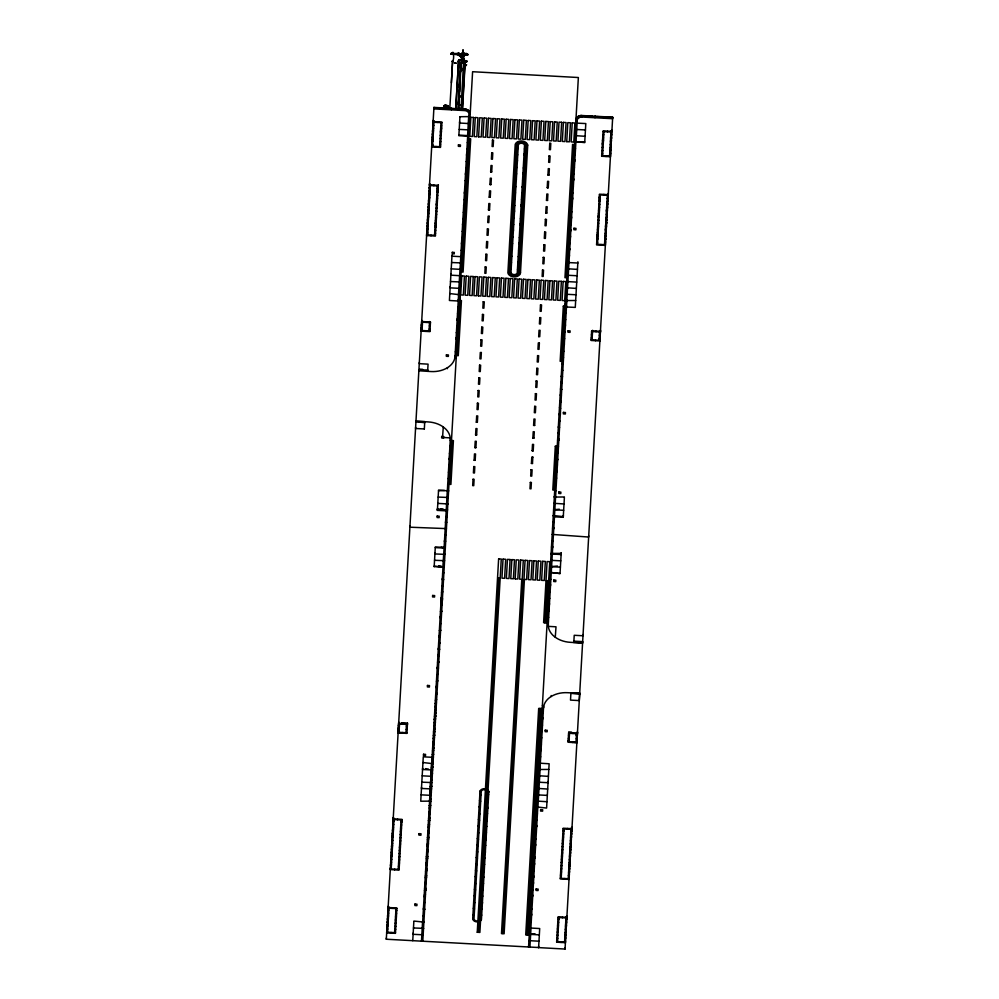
<?xml version="1.0" encoding="UTF-8"?>
<svg xmlns="http://www.w3.org/2000/svg" width="999" height="999" viewBox="0 0 999 999"><rect width="100%" height="100%" fill="white"/><g stroke="black" fill="none" stroke-linecap="round" stroke-linejoin="round"><path stroke-width="1.5" d="M452.447 53.571C453.833 51.024 454.308 61.476 452.272 60.914M444.23 106.418L445.192 105.607L446.64 106.381M446.029 107.018L443.868 105.956L445.342 105.095A7.468 5.37 8.3 0 1 448.176 105.894L447.29 107.03M448.264 106.706L448.164 105.894M461.725 55.382C460.701 54.083 463.661 51.374 463.898 54.246M462.125 54.146L462.237 53.671M538.611 947.527L386.313 939.235L386.376 938.011M386.763 930.981L386.675 932.866L395.454 933.341L396.903 907.991L388.124 907.504M386.938 927.809L386.875 929.058L387.762 929.082M387.125 924.637L387.05 925.886L387.937 925.911L387.999 924.687L387.125 924.637L387.999 924.712M387.849 911.962L387.787 913.211L388.661 913.236M388.024 908.79L387.962 910.039L388.848 910.064M388.186 906.28L388.074 908.166L396.865 908.628M390.746 861.363L390.684 862.612L391.558 862.636M390.921 858.191L390.859 859.44L391.745 859.465M391.583 846.74L392.47 846.79L391.583 846.765L391.658 845.516L392.532 845.566M391.833 842.344L391.77 843.593L392.657 843.618M392.02 839.172L391.945 840.434L392.832 840.446M392.744 826.498L392.682 827.746L393.556 827.771M392.919 823.326L392.857 824.575L393.743 824.6M393.918 821.453L393.044 821.415L393.107 820.154L393.981 820.204M393.206 818.306L394.093 818.356L394.031 819.58L393.144 819.53L393.269 817.532M398.676 723.301L407.455 723.776L406.905 733.391L398.126 732.904L398.214 730.893L399.101 730.943L398.988 732.891L405.981 733.266L406.518 723.776M398.514 725.811L399.4 725.848L398.514 725.836L398.576 724.587L399.463 724.625M469.343 112.412A4.858 3.496 3 0 0 464.71 109.103L433.941 107.417L393.206 818.755M407.48 723.189L407.417 724.412L398.626 723.95L398.751 722.002M399.538 723.388L398.988 732.891M409.977 525.986L409.902 527.21L446.428 528.608M415.946 421.678L424.7 422.677L424.762 421.615L415.959 421.453M415.621 427.26L415.559 428.484L424.338 428.958M415.984 421.128L428.159 421.915A23.114 16.621 3 0 1 442.008 426.123L444.193 427.684A23.114 16.621 3 0 1 450.212 437.612L450.312 439.173M418.856 370.891L418.918 369.83M419.343 362.437L419.28 363.661L428.059 364.148L427.634 371.366L427.697 370.304M421.79 320.292L421.628 322.315L422.502 322.352M426.61 235.677L426.698 233.666M426.798 231.793L426.735 233.042L427.622 233.067L427.684 231.843M426.985 228.621L426.923 229.87L427.797 229.895L427.872 228.671M427.709 215.946L427.647 217.195L428.534 217.22L428.596 215.996M427.897 212.775L427.822 214.023L428.708 214.048L428.771 212.824M428.621 200.125L429.495 200.175L428.621 200.1L428.559 201.348L429.433 201.373M428.796 196.928L428.733 198.177L429.62 198.202L429.682 196.978M428.983 193.756L428.921 195.005L429.795 195.03L429.87 193.806M429.345 187.45L430.219 187.487L429.345 187.425L429.283 188.674L430.157 188.699M429.582 183.616L429.458 185.502L438.261 185.964L438.324 184.728M421.753 320.904L421.128 331.193L421.228 329.245L422.102 329.295L422.04 330.544L422.577 321.141M431.768 145.042L431.693 146.928L440.472 147.402L441.92 122.053L433.141 121.566M431.88 143.169L431.818 144.418L432.692 144.443M432.604 130.507L433.491 130.557L432.604 130.482L432.542 131.731L433.429 131.756M432.792 127.31L432.717 128.571L433.603 128.584M432.967 124.151L432.904 125.399L433.791 125.424M433.204 120.342L433.091 122.228L441.883 122.69M433.953 107.392L433.866 108.891L464.622 110.577A4.508 3.234 3 0 1 468.943 114.061L468.756 117.133L468.831 115.896M427.572 233.716L427.51 234.94L430.344 185.552M428.047 225.499L427.984 226.748L427.097 226.711L427.172 225.449L428.047 225.499L427.16 225.474M432.654 145.092L432.592 146.316L434.028 121.054L433.154 121.004M433.966 122.278L434.028 121.054M429.108 330.319L429.607 321.528M435.077 225.886L435.015 227.11L435.901 227.16L435.964 225.936M435.264 222.715L435.202 223.951L436.076 223.988L436.151 222.765M436.351 203.709L436.288 204.932L437.175 204.97L437.237 203.746M437.075 191.021L437.013 192.245L437.899 192.295L437.962 191.071M437.262 187.849L437.2 189.073L438.074 189.123L438.136 187.899M427.722 370.005L418.918 369.942L423.326 369.755M440.522 130.919L440.459 132.143L441.333 132.193L441.408 130.969M441.583 127.797L441.521 129.021L440.634 128.996M451.498 108.354L451.411 109.853L451.573 108.354M413.111 934.277L413.186 933.054M413.873 921.053L423.888 922.114L422.54 922.102L421.491 941.095L422.802 941.17L472.602 71.716L578.359 77.522L528.558 947.052L529.92 947.052L531.006 928.059L529.657 927.859M458.903 63.174L462.749 62.413M458.878 65.21L459.178 59.665L461.276 59.778L460.976 65.322L458.878 65.21L459.041 63.099M421.528 787.249L421.466 788.473L431.518 788.91M422.552 769.455L422.627 768.231M422.952 762.537L432.967 763.673L431.618 763.623L429.582 801.173M457.867 108.991L460.239 63.536M422.689 921.54L442.994 567.107L434.203 566.058M434.965 552.697L434.902 553.946L444.955 554.358M446.203 510.864L437.4 510.389L437.5 508.503M458.741 109.041L461.113 63.112M449.812 293.581L459.827 294.742M450.199 286.626L450.137 287.849L460.189 288.399L459.328 287.924M450.936 273.951L450.861 275.175L460.914 275.749M459.465 301.086L449.413 300.487L452.023 254.895M458.891 135.052L468.931 135.714M459.64 121.803L459.577 123.039L469.63 123.589L468.768 123.114M462.013 54.146L463.748 54.246M463.848 52.872L463.349 53.584A1.311 0.937 3 0 0 462.45 53.521L461.938 53.734M463.474 53.646L463.786 52.847M463.324 60.527L463.623 61.451L463.486 60.627M463.086 61.126L463.848 59.653L462.25 58.953M461.051 109.228L463.911 55.232L463.111 54.933M463.074 70.392L463.037 69.031M463.786 55.882C462.874 56.394 464.835 56.506 463.349 55.757M463.661 70.105L462.999 69.768M464.085 62.725L464.036 63.362L462.987 62.575M463.936 69.643L463.236 70.092M464.298 63.237L463.424 62.288M462.587 61.301L466.67 61.651L466.583 60.877M467.607 54.208L467.569 55.032L451.186 54.233L451.236 53.309L467.619 54.108L467.557 55.157L451.198 54.008L467.582 54.758M423.451 908.153L423.389 909.377L424.625 909.44M431.73 763.623L433.004 763.049M413.474 927.959L423.539 928.371M432.142 762.537L432.442 757.467M436.088 687.499L436.151 686.276M423.888 922.177L423.926 921.503M424.288 915.171L423.014 915.771M424.612 909.502L424.65 908.828M425.012 902.484L423.751 903.096M425.374 896.153L424.113 896.752M425.462 894.58L424.2 895.129M425.699 890.484L425.736 889.809M425.836 888.198L425.799 888.91L424.563 888.848L425.799 888.81M438.449 667.931L437.175 668.543L437.25 667.257M437.974 654.582L437.899 655.856L439.135 655.931L438.324 654.595M438.336 648.239L438.274 649.462L439.51 649.537M439.061 635.564L438.998 636.788L440.234 636.85L439.41 635.576L440.259 636.301M426.098 883.466L424.837 884.078M426.161 882.529L426.198 881.805M426.436 877.796L426.461 877.134M426.523 876.135L426.561 875.411M426.835 870.791L425.562 871.39M426.935 869.018L426.898 869.742L425.661 869.667L426.898 869.63M427.197 864.447L425.924 865.059M427.297 862.624L427.26 863.348L426.024 863.273M427.522 858.778L427.56 858.116M427.659 856.23L427.622 856.955L426.386 856.892M427.922 851.772L426.648 852.372M427.997 850.561L428.034 849.837M428.284 845.441L427.01 846.041M428.359 844.167L428.396 843.443M440.147 616.545L440.084 617.769L441.358 617.22M441.246 597.527L441.171 598.751L442.407 598.813M428.646 839.098L427.372 839.697M428.758 837.05L428.721 837.774L427.485 837.711M427.734 833.353L429.008 832.754M429.133 830.656L429.095 831.38L427.859 831.318M429.333 827.085L429.37 826.423M429.495 824.275L429.458 824.987L428.221 824.924M428.459 820.679L429.732 820.079M429.857 817.881L429.82 818.606L428.583 818.531M430.094 813.735L428.833 814.347M428.958 812.137L430.182 812.212L430.232 811.488M430.457 807.404L429.195 808.004L430.432 808.016M429.32 805.743L430.557 805.818L430.594 805.094M430.819 801.123L420.741 801.223L423.276 756.842L433.329 757.354L432.105 757.23M430.956 798.701L430.919 799.425L429.682 799.35M442.332 578.508L442.27 579.732L443.494 579.795M444.143 546.84L444.08 548.064L446.241 510.239M431.156 795.391L430.294 794.892M431.331 792.307L431.281 793.031L430.057 792.969M431.693 785.913L431.655 786.638L430.419 786.575M421.828 782.167L431.88 782.567M432.055 779.52L432.018 780.244L430.781 780.182M432.38 773.85L432.417 773.126M432.754 767.457L432.792 766.733M432.967 763.698L433.366 756.693M444.505 540.521L444.443 541.745L445.704 541.208M445.591 521.615L445.529 522.839L446.79 522.29M433.516 753.958L433.479 754.682L432.255 754.607L433.491 754.57M433.728 750.349L432.455 750.948M433.891 747.564L433.853 748.288L432.617 748.214L433.853 748.176M434.09 744.005L432.817 744.605L434.053 744.617M434.215 741.895L434.253 741.171M434.453 737.674L433.179 738.273M434.577 735.501L434.615 734.777M433.554 731.93L434.815 731.33M434.99 728.383L434.952 729.108L433.716 729.045M435.177 724.987L433.916 725.586M435.352 721.99L435.314 722.714L434.078 722.652M434.278 719.255L435.539 718.656M435.676 716.32L435.714 715.596M447.365 490.534L450.387 437.887M447.702 484.852L447.764 483.628M448.788 465.834L448.851 464.61M435.876 712.986L435.901 712.312M436.051 709.927L436.088 709.203M435.002 706.58L436.263 705.968M436.438 702.921L435.177 703.471M436.638 699.637L435.364 700.237M437 693.294L435.726 693.893L436.963 693.905M437.362 686.95L436.088 687.562M437.724 680.619L436.451 681.218L437.687 681.231M438.086 674.275L436.813 674.874M449.937 445.591L449.875 446.815L451.148 446.278M438.773 662.262L438.811 661.6M439.498 649.587L439.535 648.925M439.872 643.194L438.636 643.119L439.897 642.582M440.596 630.569L440.621 629.907M442.232 600.324L441.945 604.557L442.307 599.088C440.596 598.526 440.084 605.731 442.107 604.108M449.825 453.821L450.736 453.409M440.984 623.563L439.722 624.163M441.683 611.55L441.72 610.889M442.445 598.201L442.045 605.219L440.809 605.144M442.807 591.87L441.533 592.469M443.169 585.526L441.895 586.126M418.868 370.766L431.044 371.553A23.114 16.621 3 0 0 445.279 368.906L447.639 367.595A23.114 16.621 3 0 0 455.069 356.231L455.094 355.619M456.118 337.824L456.043 339.111L457.28 339.123L456.468 337.849M443.494 579.857L443.531 579.183M443.893 572.852L442.619 573.451M457.205 318.806L457.142 320.03L458.404 319.493M458.229 301.011L458.291 299.75M458.628 294.068L454.957 358.067L456.231 357.53M446.066 534.89L444.805 535.464M447.115 516.62L447.152 515.984M447.515 509.702L437.437 509.727M447.839 503.958L446.99 503.459M460.801 255.981L467.707 135.539M438.524 490.734L448.601 490.646M448.963 484.303L447.702 484.915M449.325 477.972L448.064 478.571M449.65 472.302L449.687 471.628M450.049 465.297L448.788 465.896M458.903 295.342L458.616 300.412L459.528 300M461.563 242.732L461.501 243.968L462.724 244.031M462.587 224.95L462.649 223.726M463.673 205.931L463.736 204.708M450.786 452.609L450.711 453.871L449.475 453.808M451.498 439.997L450.237 440.534M464.46 192.02L464.398 193.307L465.634 193.319M465.484 174.226L465.559 173.002M466.583 155.207L466.645 153.983M456.593 351.186L455.319 351.785M456.955 344.842L455.681 345.442L456.918 345.454M456.406 332.767L457.679 332.168M458.004 326.498L458.042 325.824M458.766 313.149L457.505 313.748M459.128 306.805L457.867 307.417L459.103 307.417M459.465 301.136L459.852 294.156M451.598 262.525L461.65 262.924M462.038 256.094L462 256.731L451.96 256.181M462.4 249.762L461.126 250.362M462.724 244.093L462.762 243.419M463.124 237.075L461.85 237.675M463.486 230.744L462.225 231.343M463.848 224.4L462.587 225M464.21 218.057L462.949 218.669M464.547 212.387L464.572 211.726M464.935 205.382L463.673 205.981M465.309 199.038L464.036 199.65M465.634 193.369L464.822 192.045M466.034 186.363L464.76 186.963M466.358 180.694L466.396 180.02M466.758 173.689L465.484 174.288M467.12 167.345L465.846 167.944M467.445 161.676L467.482 161.014M467.844 154.67L466.57 155.27M468.169 149.001L468.206 148.327M468.568 141.995L467.307 142.595M469.268 129.945L467.957 129.882M459.94 116.721L470.029 116.583M488.836 791.52L481.431 919.567A4.421 3.172 3 0 1 476.96 921.89A4.421 3.172 3 0 1 472.777 919.092L472.764 917.894M472.952 914.634L474.15 915.321M473.314 908.303L474.513 908.978M473.676 901.96L474.875 902.634M474.038 895.616L475.237 896.303M474.4 889.285L475.599 889.959M474.762 882.941L475.961 883.615M475.124 876.598L476.323 877.284M475.487 870.266L476.685 870.941M475.849 863.923L477.047 864.61M476.211 857.579L477.41 858.266M476.573 851.248L477.784 851.922M476.935 844.904L478.146 845.591M477.297 838.561L478.509 839.247M477.672 832.229L478.871 832.904M478.034 825.886L479.233 826.573M478.396 819.555L479.595 820.229M478.758 813.211L479.957 813.885M479.12 806.867L480.319 807.554M479.483 800.536L480.681 801.21M479.845 794.23L481.043 794.904M472.727 918.506L480.019 791.033M525.861 145.13L518.444 273.189A4.421 3.172 3 0 1 513.973 275.499A4.421 3.172 3 0 1 509.79 272.715L509.777 271.503M509.965 268.294L511.163 268.968L511.226 267.744M510.327 261.95L511.525 262.637M510.689 255.607L511.888 256.293M511.051 249.275L512.262 249.95L512.325 248.726M511.413 242.932L512.624 243.619M511.775 236.588L512.986 237.275M512.15 230.257L513.349 230.931L513.411 229.708M512.512 223.913L513.711 224.6M512.874 217.582L514.073 218.257M513.236 211.239L514.435 211.913L514.497 210.689M513.598 204.895L514.797 205.582M515.159 199.3L513.961 198.564M514.323 192.22L515.521 192.894M515.884 186.613L514.685 185.876M515.047 179.545L516.246 180.22L516.308 178.996M515.384 173.814L516.608 173.876L515.409 173.202M515.771 166.858L516.982 167.545M516.133 160.527L517.332 161.264L517.407 159.977M516.495 154.183L517.707 154.87M516.833 148.451L518.069 148.526L516.858 147.84M509.752 272.128L517.045 144.655M515.222 198.014L515.159 199.238L513.923 199.176M481.755 915.121L480.494 915.721M482.117 908.778L480.856 909.39M482.455 903.108L482.48 902.447M482.854 896.103L481.58 896.702M483.216 889.759L481.943 890.371M483.578 883.428L482.305 884.028M483.941 877.085L482.667 877.684M484.265 871.415L484.303 870.741M484.665 864.41L483.391 865.009M485.027 858.066L483.753 858.665M485.352 852.397L485.389 851.735M485.751 845.391L484.49 845.991M486.076 839.722L486.113 839.048M486.476 832.716L485.214 833.316M486.838 826.373L485.576 826.972M487.175 820.703L487.2 820.029M487.574 813.698L486.301 814.297M487.899 808.029L487.937 807.354M488.299 801.011L487.025 801.623M488.661 794.704L487.387 795.279M517.944 261.75L517.882 262.974L519.105 263.049M519.03 242.732L518.968 243.968L520.204 244.031M520.117 223.714L520.054 224.95L521.316 224.4M521.141 205.931L521.203 204.708M523.026 173.002L522.964 174.226L524.225 173.689M524.05 155.207L524.113 153.983M518.781 268.768L517.507 269.343M519.105 263.099L519.143 262.437M519.505 256.094L518.231 256.693M519.867 249.762L518.593 250.362M520.192 244.093L520.229 243.419M520.591 237.075L519.33 237.675M520.954 230.744L519.692 231.343M521.678 218.057L520.417 218.656M522.015 212.387L522.052 211.726M522.415 205.382L521.141 205.981M522.739 199.65L521.503 199.588L522.777 199.038M523.101 193.369L523.139 192.707M522.227 186.963L523.501 186.363M523.826 180.694L523.863 180.02M524.55 168.019L524.587 167.345M524.95 161.014L523.676 161.613L524.925 161.626M525.312 154.67L524.05 155.27M525.674 148.327L524.413 148.926L525.649 148.938M529.695 927.322L529.657 927.984L539.697 928.533L538.611 947.601L565.047 949.05L572.002 827.472M530.057 920.978L531.256 921.652M530.419 914.634L531.618 915.321L531.68 914.097M530.781 908.303L531.98 908.978M531.143 901.96L532.342 902.634M531.505 895.616L532.704 896.303L532.767 895.079M531.868 889.285L533.066 889.959M532.592 876.598L533.791 877.284L533.853 876.061M532.954 870.266L534.153 870.941M533.316 863.923L534.515 864.61L534.59 863.373M533.678 857.579L534.89 858.266L534.952 857.042M534.04 851.248L535.252 851.922M534.403 844.904L535.614 845.591L535.676 844.367M534.74 839.172L535.976 839.247L534.777 838.561M535.139 832.229L536.338 832.904M536.7 826.623L535.501 825.886M535.864 819.555L537.062 820.229M536.188 813.823L537.425 813.885L536.226 813.211M536.588 806.93L546.603 808.066L549.138 763.76L539.098 763.161L540.334 763.174M548.414 776.373L538.374 775.699M538.786 768.393L538.736 769.505L548.813 769.442M539.123 762.499L539.06 763.785L540.297 763.848M539.173 763.398L538.898 768.868L539.997 768.93M539.497 756.156L540.696 756.842M541.121 749.275L541.058 750.499L539.86 749.812M540.222 743.481L541.421 744.155M540.584 737.137L541.783 737.874L540.546 737.749M540.946 730.793L542.145 731.48L542.207 730.257M541.271 725.074L542.507 725.137L541.308 724.462M541.67 718.181L542.582 717.619L541.633 718.793L542.869 718.805L542.932 717.582M543.231 712.524L542.032 711.788M542.395 705.494L543.593 706.181L539.959 769.567L540.034 768.318M530.919 927.484L537.812 807.042M533.491 882.392L533.429 883.678L532.192 883.615L533.141 882.379L532.23 883.004M547.115 623.026L548.314 623.713M547.477 616.695L548.676 617.37M548.201 604.02L548.139 605.307L549.363 605.369M548.563 597.677L549.775 598.351M548.938 591.333L550.137 592.02M536.763 825.349L536.7 826.573L535.464 826.498M539.672 768.443L539.959 763.373M547.976 610.389L548.239 604.907L548.014 607.38M549.3 585.002L550.499 585.676L550.561 584.452M549.662 578.658L550.861 579.333M550.012 572.377L560.039 573.513M551.111 553.321L551.073 553.97L561.126 554.52L561.226 552.634M551.473 547.015L552.672 547.689L552.734 546.465M551.835 540.696L553.034 541.383M552.197 534.415L588.648 537.037L588.711 535.814M552.559 528.096L553.758 528.783L553.821 527.559M552.909 521.79L554.12 522.465M553.271 515.509L563.286 516.633M554.37 496.453L554.333 497.09L564.41 496.965M554.732 490.122L555.931 490.796M555.094 483.778L556.293 484.453M555.456 477.435L556.655 478.121M555.819 471.103L557.017 471.778L557.08 470.554M543.294 711.238L543.231 712.462L541.995 712.399M542.257 707.954L543.518 707.404M549.013 605.357L548.726 610.426L547.864 609.914M556.318 464.76L556.543 458.416L556.181 464.76L557.417 464.822M556.905 452.085L558.104 452.822L558.179 451.536M557.267 445.741L558.478 446.428M558.903 438.861L558.828 440.147L557.604 440.072L558.553 438.836M557.991 433.067L559.203 433.741L559.265 432.517M558.329 427.335L559.565 427.41L558.366 426.723M558.728 420.392L559.927 421.066M559.09 414.048L560.289 414.785L560.352 413.499M559.452 407.704L560.651 408.391M559.815 401.373L561.013 402.11L561.076 400.824M560.177 395.03L561.376 395.704M561.738 389.423L560.539 388.686M560.901 382.355L562.1 383.029L562.162 381.805M562.462 376.748L561.263 376.011M548.314 623.851L548.351 626.635A23.114 16.621 3 0 0 554.358 636.563L556.555 638.124A23.114 16.621 3 0 0 570.404 642.332L582.579 642.994L582.642 641.932M549.475 603.471L549.413 604.695L548.176 604.682M561.625 369.667L562.824 370.354M563.261 362.787L563.186 364.011L561.987 363.336M562.35 356.993L563.561 357.679M562.712 350.649L563.911 351.386L562.687 351.273M563.074 344.318L564.285 344.992L564.348 343.768M563.448 337.974L564.647 338.711L563.411 338.586M563.811 331.643L565.009 332.317M551.248 572.489L560.027 573.588L561.163 553.858L552.347 553.384M552.372 552.784L552.31 554.008L554.482 516.183M565.372 326.036L564.173 325.299M564.535 318.956L565.734 319.643M564.86 313.236L566.096 313.299L564.897 312.625M565.621 299.962L565.546 301.198L566.783 301.273M557.355 459.727L556.505 459.215M565.659 300.811L565.409 306.044M576.361 288.424L566.321 287.749M567.794 261.9L567.769 262.537L577.822 263.024L577.884 261.8M568.169 255.569L569.368 256.243L569.43 255.02M568.531 249.226L569.73 249.912L569.792 248.689M555.606 496.478L566.858 300.012M568.893 242.882L570.092 243.569M569.255 236.551L570.454 237.225L570.516 236.001M569.617 230.207L570.816 230.894L570.879 229.67M569.979 223.876L571.178 224.55M570.342 217.532L571.54 218.207L571.603 216.983M570.704 211.189L571.903 211.875M571.066 204.857L572.265 205.532M571.428 198.514L572.627 199.188L572.702 197.964M571.79 192.17L573.001 192.857M572.152 185.839L573.364 186.513M572.514 179.495L573.726 180.17L573.788 178.946M572.889 173.152L574.088 173.838M573.251 166.821L574.45 167.495M573.613 160.477L574.812 161.164L574.875 159.927M566.433 301.248L566.146 306.318L565.284 305.806L565.222 306.955L575.274 307.405L577.822 263.024M573.975 154.133L575.174 154.82M574.338 147.802L575.536 148.476M574.7 141.521L584.715 142.62L585.801 123.564L575.749 123.077L575.786 122.39M565.434 324.75L565.372 325.974L564.135 325.911M566.458 306.955L566.533 305.694M569.03 261.925L575.936 141.483M577.06 121.853L576.997 123.077L577.172 120.005A4.508 3.234 3 0 1 581.855 117.02L612.612 118.706L612.687 117.208L581.93 115.522A4.858 3.496 3 0 0 577.36 117.395M538.611 947.601L538.673 946.303M548.051 782.729L548.114 781.48M554.445 516.82L563.249 517.295L563.361 515.409M575.674 300.487L565.584 300.574M584.752 141.97L575.899 142.095M595.067 116.234L594.979 117.745L595.142 116.246M568.194 740.234L568.131 741.458L569.018 741.508M570.928 692.757L570.504 700.099L579.283 700.586L579.707 693.231L570.904 693.081M570.891 693.306L579.645 694.305L579.707 693.231M573.876 641.146L582.654 641.62M573.863 641.445L573.801 642.519L574.225 635.289L582.991 635.764L583.054 634.54M576.548 733.091L576.011 742.469L568.98 742.095L569.08 740.284M568.98 742.095L569.517 732.704M596.965 237.962L596.903 239.186L597.777 239.236L597.852 238.012M597.152 234.79L597.077 236.014L597.964 236.064L598.026 234.84M598.239 215.772L598.176 216.995L599.05 217.045L599.113 215.821M599.15 199.925L599.075 201.149L599.962 201.199L600.024 199.975M599.263 197.977L599.325 196.753M592.095 339.248L592.607 330.294M602.409 142.994L602.347 144.218L603.221 144.268L603.284 143.044M602.584 139.823L602.522 141.046L603.408 141.096L603.471 139.872M603.871 118.232L603.858 116.995M598.214 231.668L598.151 232.892L597.265 232.867M600.212 196.803L600.137 198.027L599.263 198.002M565.834 935.713L565.896 934.452L565.022 934.415L564.947 935.663L565.834 935.688M565.971 917.931L566.033 916.707L566.908 916.757L566.845 917.981L558.054 917.507M570.928 831.18L571.003 829.932L571.878 829.982L571.815 831.23L570.928 831.18L571.815 831.205M568.219 878.695L571.103 828.084M565.047 949.05L565.109 947.826M566.083 931.293L566.008 932.542L565.134 932.492M566.258 928.121L566.196 929.37L565.309 929.32M566.371 926.198L566.445 924.949L565.559 924.924M566.833 917.956L566.933 916.095M576.011 742.469L576.935 741.945M569.155 877.522L569.043 879.407L560.264 878.92L563.161 828.208L571.94 828.695M576.473 734.352L576.411 735.576L577.297 735.626L577.36 734.402M569.343 874.35L569.28 875.599L568.394 875.561M569.817 866.096L569.88 864.847L569.005 864.822L568.943 866.046L569.817 866.071M570.067 861.675L570.004 862.924L569.118 862.874M570.242 858.503L570.179 859.752L569.305 859.702M570.978 845.828L570.904 847.077L570.029 847.027M571.091 843.88L570.204 843.83L571.091 843.905L571.153 842.656M571.341 839.485L571.266 840.733L570.392 840.696M571.041 829.307L571.928 829.357L572.015 827.347M577.422 733.116L568.643 732.629L568.094 742.245L576.873 742.719L576.997 740.709M577.172 737.574L577.11 738.798L576.223 738.748M576.51 733.728L577.397 733.778L577.484 731.83M582.579 642.994L573.813 642.394M599.088 339.635L599.6 330.681M605.419 228.883L605.357 230.107L606.243 230.157M605.968 219.38L605.906 220.629L606.793 220.654L606.855 219.43L605.968 219.405M606.455 211.089L606.518 209.865L607.392 209.915L607.33 211.164L606.443 211.114M599.999 339.073L599.875 341.021L600.424 330.694M600.112 337.187L600.037 338.436L599.163 338.399M600.287 334.053L600.224 335.277L599.338 335.227M600.461 330.082L600.399 332.13L599.525 332.08M609.777 152.934L609.715 154.158L610.589 154.208L610.651 152.984L609.777 152.934L610.651 153.009M609.952 149.763L609.889 151.011L610.776 151.036L610.839 149.813L609.952 149.788M610.976 131.993L611.038 130.769L611.925 130.819M605.344 245.492L605.469 243.494L604.595 243.444M605.694 239.698L605.756 238.449L604.882 238.424M605.881 236.526L605.943 235.277L605.057 235.252L604.994 236.476L605.881 236.501M606.131 232.105L606.056 233.354L605.182 233.304M606.243 230.182L606.306 228.933M606.668 222.627L605.781 222.577L606.668 222.602L606.605 223.851L605.719 223.801M607.03 216.259L606.967 217.507L606.081 217.457M607.217 213.087L607.142 214.335L606.268 214.285M607.517 207.992L607.579 206.743L606.693 206.731L606.63 207.929L607.517 207.967M607.941 200.412L607.879 201.661L606.992 201.611M608.054 198.489L608.116 197.24M608.316 193.431L608.241 195.317L599.437 194.842M611.013 146.641L610.951 147.889L610.077 147.84M611.201 143.469L611.138 144.73L610.252 144.68M611.376 140.335L610.501 140.285L611.388 140.31L611.313 141.558L610.439 141.508M611.5 138.386L611.563 137.138L610.676 137.113L610.614 138.312L611.5 138.362M611.95 130.157L611.863 132.043L603.071 131.568M398.164 732.879L398.713 722.614M458.529 60.514L458.179 61.938M467.607 54.346L451.223 53.571L467.582 54.683M459.59 91.846L460.102 82.655M460.701 71.94L461.226 62.762M461.388 59.703L461.788 53.397L463.973 53.509L462.937 54.408M386.313 939.235L393.269 817.657M387.575 932.254L389.011 906.992L388.136 906.942M391.196 868.98L394.093 818.356M391.046 933.103L391.121 932.467M392.457 908.378L392.532 907.754M394.667 869.829L394.742 869.192M397.54 819.754L397.614 819.118M402.497 733.141L402.572 732.517M403.009 724.175L403.084 723.538M425.512 331.368L425.586 330.744M426.024 322.402L426.098 321.765M430.981 235.801L431.056 235.165M433.853 185.714L433.928 185.09M436.063 147.165L436.126 146.528M437.475 122.44L437.55 121.816M394.605 932.641L395.991 908.603M398.239 869.367L401.061 819.967L401.948 820.017L393.169 819.505M434.553 235.327L437.375 185.939M439.622 146.703L440.996 122.665M424.338 428.958L424.75 421.74M442.607 109.366L442.669 108.142M451.186 54.258L451.248 53.197M449.825 107.755L452.584 62.213M451.411 82.842L452.472 62.188M455.669 109.291L458.454 62.25L455.756 109.291M458.441 61.401L458.541 60.265L466.72 60.727L466.783 61.838L462.574 61.526M458.741 63.237L459.24 60.027M458.916 62.8L459.178 59.665M412.749 940.683L413.836 921.627M434.178 566.67L435.302 546.952L444.118 547.44M437.4 510.389L438.561 490.047L444.43 490.372M459.952 116.646L458.853 135.714L467.669 136.151M460.227 110.34L460.289 109.116M462.35 109.902L464.922 62.762M462.437 109.902L465.197 62.775M442.869 567.082L444.105 547.639M447.252 491.208L446.278 509.752M459.827 294.618L458.479 294.668L460.801 256.206M469.992 117.145L468.643 117.195L467.557 136.189L468.906 136.139M449.85 453.359L449.538 458.891L450.449 458.479M432.692 763.036L432.992 757.966M441.77 604.545L442.058 599.475M450.112 458.928L450.399 453.858M459.19 300.449L459.478 295.379M432.867 763.036L433.204 757.966M450.287 458.941L450.649 453.409L450.387 459.615L449.15 459.552L450.387 459.565M459.365 300.449L459.727 294.93M473.514 117.457L472.427 136.488L469.78 136.326L470.866 117.308L473.514 117.47M478.596 136.826L479.682 117.795L482.33 117.944L481.243 136.963L478.596 136.813M473.251 276.511L472.152 295.542L469.518 295.379L470.604 276.361L473.251 276.523M478.321 295.879L479.42 276.848L482.055 277.01L480.969 296.029L478.334 295.866M474.125 460.252L474.488 453.908L475.549 453.971L475.187 460.314L474.125 460.252L475.187 460.302M474.85 447.577L475.224 441.233L476.273 441.296L475.911 447.639L474.85 447.577L475.911 447.627M475.586 434.902L475.949 428.546L476.998 428.621L476.635 434.965L475.586 434.902L476.635 434.952M476.311 422.227L476.673 415.871L477.734 415.946L477.36 422.277L476.311 422.227L477.36 422.265M489.198 197.203L489.56 190.846L490.621 190.921L490.259 197.253L489.198 197.203L490.259 197.24M489.922 184.515L490.284 178.172L491.346 178.234L490.984 184.578L489.922 184.515L490.984 184.565M490.646 171.84L491.008 165.484L492.07 165.559L491.708 171.903L490.646 171.84L491.708 171.89M481.356 352.535L480.994 358.891L479.945 358.816L480.307 352.485L481.356 352.547M489.16 216.259L488.798 222.615L487.749 222.54L488.111 216.209L489.16 216.271M489.522 209.94L489.897 203.584L488.836 203.521L488.474 209.877L489.522 209.94L488.474 209.865M481.231 791.757L474.001 918.993A3.172 2.285 3 0 0 477.01 920.991A3.172 2.285 3 0 0 480.219 919.33L487.549 791.707A3.172 2.285 3 0 0 484.527 789.647A3.172 2.285 3 0 0 481.293 791.358L481.318 791.295M510.988 272.14L518.331 144.917A3.172 2.285 3 0 1 521.553 143.257A3.172 2.285 3 0 1 524.55 145.267L517.257 272.889A3.172 2.285 3 0 1 514.023 274.6A3.172 2.285 3 0 1 511.013 272.54L511.013 272.54M477.247 932.279L497.502 578.533L498.563 578.608L478.296 932.342L477.247 932.267M520.491 272.777L527.722 145.092M510.089 559.515L509.003 578.546L506.356 578.384L507.442 559.365L510.089 559.527M515.172 578.883L516.258 559.852L518.906 560.014L517.807 579.033L515.172 578.871M532.842 457.105L532.479 463.461L531.418 463.399L531.78 457.055L532.842 457.117M532.867 438.049L533.229 431.693L534.29 431.768L533.928 438.111L532.867 438.049L533.928 438.099M533.591 425.374L533.966 419.018L535.014 419.093L534.652 425.424L533.591 425.374L534.652 425.412M538.673 336.626L539.048 330.269L540.097 330.344L539.735 336.675L538.686 336.613M545.754 213.024L546.128 206.668L547.177 206.743L546.815 213.087L545.754 213.024L546.815 213.074M546.49 200.349L546.853 193.993L547.902 194.068L547.539 200.399L546.49 200.349L547.539 200.387M547.215 187.662L547.577 181.319L548.626 181.381L548.264 187.725L547.215 187.662L548.264 187.712M547.939 174.987L548.301 168.631L549.363 168.706L549 175.05L547.939 174.987L549 175.037M533.204 450.786L533.566 444.43L532.504 444.38L532.142 450.724L533.204 450.786L532.142 450.711M539.373 343.007L539.01 349.35L537.949 349.288L538.311 342.944L539.373 343.019M561.65 122.29L560.564 141.321L557.917 141.171L559.003 122.153L561.65 122.303M566.733 141.658L567.819 122.627L570.466 122.79L569.38 141.808L566.733 141.646M561.388 281.356L560.289 300.387L557.654 300.224L558.741 281.206L561.388 281.368M539.747 708.478L526.773 934.989L525.724 934.927L538.686 708.428L541.333 708.566L528.359 935.076M544.667 622.714L547.04 581.256L545.978 581.206L543.606 622.652L546.253 622.789L548.626 581.343L547.564 581.293L545.192 622.739M540.284 708.516L527.31 935.014L528.359 935.089M549.75 561.7L548.663 580.719L546.016 580.569L547.102 561.55L549.75 561.713M565.571 300.736L565.259 306.281L566.495 306.343M539.073 768.88L539.36 763.798M548.151 610.389L548.439 605.319M556.493 464.772L556.78 459.702M565.571 306.293L565.859 301.211M557.38 459.265L557.067 464.797L556.206 464.298L556.143 465.434L557.38 465.497L556.143 465.372M548.164 626.361L551.223 573.051M563.249 517.295L564.385 497.577M586.163 117.258L586.226 116.034M603.796 118.219L603.92 117.345M557.554 941.582L558.928 917.544M561.176 878.308L564.01 828.92L563.124 828.87L571.903 829.332M597.489 244.28L600.324 194.88M602.572 155.644L603.945 131.606M561.013 942.444L561.076 941.807M562.425 917.719L562.499 917.082M564.635 879.17L564.71 878.533M567.494 829.083L567.569 828.458M572.464 742.482L572.527 741.845M572.976 733.503L573.051 732.879M595.466 340.709L595.541 340.072M595.991 331.73L596.053 331.106M600.948 245.13L601.023 244.505M603.821 195.055L603.883 194.418M606.018 156.506L606.093 155.869M607.442 131.781L607.504 131.144M564.585 941.97L566.033 916.707M604.532 244.668L607.355 195.267M610.988 131.818L609.602 156.031L609.665 154.808L610.551 154.857L610.426 156.743L601.648 156.256L603.109 130.906L611.888 131.381M571.952 828.571L577.459 732.442M576.873 742.719L612.687 117.233M443.281 427.023L442.545 437.45L450.212 437.874M447.352 368.706L447.415 367.707M551.136 696.54L551.211 695.541M555.282 637.225L556.006 626.798L548.339 626.373M461.763 54.271L461.738 53.584M463.986 54.446L462.487 53.596M456.98 53.696L463.911 59.253L457.592 53.247L456.98 53.696L463.898 59.391L457.117 53.559M462.574 53.634L462.987 49.975M458.803 61.926L458.179 61.351M452.285 61.401L452.272 61.613M446.653 106.543L444.817 106.718L444.18 105.507M517.02 145.267L517.132 144.68A4.421 3.172 3 0 1 521.603 142.358A4.421 3.172 3 0 1 525.786 145.155L525.824 145.742M520.329 273.564L520.491 272.764M479.995 791.645L480.107 791.058A4.421 3.172 3 0 1 484.577 788.748A4.421 3.172 3 0 1 488.761 791.533L488.811 792.132M452.909 61.551L452.235 61.563L452.847 60.951M460.327 262.999L461.65 262.949M459.24 282.018L460.551 281.968L450.499 281.543M443.631 554.433L444.955 554.383M430.569 782.642L431.88 782.592M422.215 928.446L423.539 928.396M452.535 61.076L452.647 61.738M465.409 62.175L465.384 61.538M452.285 53.409L452.947 53.784M453.234 52.585L452.584 52.685M458.616 54.083C457.217 52.997 460.576 53.684 458.578 54.096M461.401 59.54L461.913 60.452M463.024 53.784L463.074 49.975M464.06 55.345L463.848 54.72M460.914 69.668L461.076 70.442L460.864 69.855M463.461 60.477L463.436 59.303M465.147 54.108L466.233 54.083L465.409 54.396M463.723 60.489L463.286 60.951L463.586 60.09M465.309 54.208L466.083 54.246M462.999 63.349L463.524 62.475M466.083 53.347L465.996 53.172M464.185 62.8L462.949 63.274M463.174 69.406L461.138 69.293M444.043 106.294L445.254 105.694A7.655 5.495 8.3 0 1 446.728 106.006L448.276 106.269M462.762 54.508L464.085 54.895M465.884 65.622L466.408 64.685M466.608 64.798L464.048 67.158M452.684 52.398L453.159 52.51M458.891 52.672L458.791 52.66M463.773 56.106L463.636 55.157M461.201 62.325L461.875 61.938M459.39 96.229L461.55 95.966L460.901 97.328M466.208 64.96L464.473 66.821M462.112 54.483L462.837 54.183M463.611 52.997L463.511 53.034A1.311 0.937 3 0 0 462.475 52.984L462.2 53.059M464.348 66.608L465.272 65.809M461.938 55.07L461.875 56.169M461.725 59.216L461.575 60.365M461.388 59.928L462.912 59.603M463.686 61.426L463.798 60.714L463.623 61.451M461.263 68.781L460.801 69.48M568.156 255.619L569.08 255.007M559.815 401.423L560.726 400.861M461.838 54.995L462.799 54.883M461.85 62.512L461.276 63.312M459.065 108.092L461.301 108.829M575.761 122.964L577.097 123.152L576.011 142.145L574.675 141.945M576.298 129.008L575.387 129.42L585.439 129.945M567.769 262.425L568.668 262.163M567.944 274.812L567.045 275.225L577.085 275.749M567.582 281.156L566.683 281.556L576.723 282.093M566.321 287.774L567.632 287.974M566.858 293.831L565.946 294.243L575.998 294.767M565.596 300.437L566.495 300.175M554.333 496.978L555.232 496.715M553.246 515.959L554.145 515.709M551.086 553.846L561.188 553.296M551.623 559.902L550.711 560.314L560.764 560.839M549.999 572.839L550.886 572.577M538.736 769.38L540.084 769.58L537.899 807.579L536.563 807.392M538.374 775.724L539.273 775.436M538.911 781.78L537.999 782.18L548.051 782.704M538.186 794.455L537.275 794.867L547.327 795.391M529.832 940.259L528.933 940.658L538.973 941.195M447.127 107.068L446.803 107.13A6.668 4.795 8.3 0 1 445.167 107.13M462.125 54.883L463.149 54.845M461.825 61.863L463.086 61.938M461.438 68.606L462.4 68.569M444.555 105.332L445.217 105.295A8.292 5.957 8.3 0 1 448.351 106.181L448.339 106.643A7.205 5.17 8.3 0 1 445.117 106.881L443.906 106.169M444.855 105.807L446.091 105.944M576.336 135.827L575.037 135.639L585.077 136.289M568.756 268.931L567.407 268.756L577.447 269.405M555.319 503.508L553.97 503.309L564.023 503.958M559.303 509.215L553.608 509.777L563.661 510.302M557.517 566.046L550.349 566.645L560.402 567.17M538.961 788.598L537.649 788.398L547.689 789.048M538.224 801.273L536.925 801.073L546.965 801.722M534.989 933.765L529.295 934.327L539.335 934.852M456.068 63.074L454.47 62.887M456.131 63.249L454.37 63.049M465.347 60.889L462.612 60.877L466.695 61.301L462.587 61.239M433.928 107.667L447.777 108.429M451.56 108.629L464.685 109.353A4.508 3.234 3 0 1 465.272 109.415M592.682 116.384L581.918 115.797A4.508 3.247 3 0 0 577.647 117.557M596.578 116.596L612.674 117.482M433.916 108.004L464.685 109.69A5.732 4.121 3 0 1 470.167 114.123M612.662 117.82L581.893 116.134A5.732 4.121 3 0 0 575.936 119.93M440.821 125.837L441.695 125.849M602.884 134.728L603.771 134.753M459.215 129.395L469.268 129.92M602.697 137.899L603.583 137.924M433.304 133.704L432.43 133.679L432.355 134.902L433.241 134.927M440.272 135.34L441.158 135.365M433.129 136.875L432.242 136.851L432.18 138.074L433.067 138.099M440.097 138.511L440.971 138.536M602.16 147.415L603.046 147.44M439.91 141.683L440.796 141.696M601.972 150.574L602.859 150.599M439.735 144.843L440.609 144.867M601.798 153.746L602.672 153.771M431.705 146.266L440.509 146.753M601.685 155.632L610.489 156.081M466.945 148.926L468.181 148.938M516.108 161.139L517.345 161.201M466.208 161.613L467.445 161.626M523.314 167.944L524.55 167.957M522.952 174.288L524.188 174.35M522.589 180.632L523.826 180.632M465.122 180.632L466.358 180.644M514.647 186.488L515.884 186.563M522.227 186.913L523.464 186.975M429.52 184.278L430.407 184.328M429.52 184.84L438.299 185.327L435.389 236.039L426.61 235.552M608.254 194.655L599.475 194.181L596.578 244.892L605.357 245.379M521.865 193.307L523.101 193.319M607.18 198.439L608.054 198.464M606.88 203.559L607.754 203.584L607.692 204.832L606.818 204.783M436.838 195.442L437.712 195.467M598.901 204.345L599.775 204.37M436.65 198.614L437.537 198.639M598.713 207.517L599.6 207.542M606.518 209.89L607.392 209.94M436.463 201.786L437.35 201.81M598.538 210.689L599.412 210.702M429.32 203.321L428.434 203.297L428.371 204.52L429.258 204.545M598.351 213.848L599.238 213.873M429.133 206.481L428.259 206.468L428.196 207.692L429.071 207.705M520.779 212.325L522.015 212.337M436.101 208.117L436.988 208.142M463.311 212.325L464.547 212.337M435.926 211.288L436.813 211.313M597.989 220.192L598.876 220.217M435.739 214.46L436.625 214.485M597.802 223.364L598.688 223.389M435.564 217.632L436.438 217.657M597.627 226.536L598.513 226.561M428.409 219.168L427.535 219.143L427.46 220.367L428.346 220.392M435.377 220.804L436.263 220.829M597.439 229.708L598.326 229.72M428.234 222.34L427.347 222.315L427.285 223.539L428.171 223.564M434.84 230.307L435.714 230.332M604.82 239.648L605.694 239.673M604.695 241.596L605.581 241.608L605.519 242.869L604.632 242.819M434.652 233.479L435.539 233.504M596.715 242.382L597.602 242.407M426.635 234.89L435.427 235.377M596.615 244.256L605.406 244.718M451.223 268.856L461.276 269.393L460.414 268.906M458.553 295.317L459.79 295.392M458.266 300.399L459.503 300.462M457.13 320.092L458.366 320.155M599.587 330.856L600.461 330.906M421.69 321.528L430.469 322.003L429.92 331.618L421.141 331.131M600.424 331.343L591.645 330.856L591.096 340.472L599.875 340.946M422.54 321.753L429.57 322.14M421.653 322.153L430.432 322.64M591.62 331.493L600.399 331.98M429.545 322.739L430.419 322.789M591.608 331.643L592.482 331.693M422.39 324.275L421.516 324.225L421.441 325.449L422.327 325.499M456.768 326.436L458.004 326.436M429.358 325.886L430.244 325.936M591.42 334.79L592.307 334.84M422.215 327.422L421.328 327.397L421.266 328.621L422.152 328.646M429.183 329.058L430.057 329.083M591.246 337.962L592.132 337.987M421.153 330.469L429.957 330.956M591.133 339.835L599.937 340.297M456.418 332.717L457.642 332.779M455.069 356.231L456.306 356.293M561.962 363.948L563.186 364.011M561.238 376.623L562.462 376.698M422.652 369.343L419.78 369.18M560.501 389.298L561.738 389.373M559.777 401.985L561.013 402.048M559.053 414.66L560.289 414.722M557.604 440.022L558.841 440.084M556.88 452.697L558.104 452.759M449.875 446.878L451.111 446.94M449.513 453.184L450.749 453.221M556.505 459.065L557.742 459.103M556.48 459.677L557.704 459.752M449.188 458.878L450.424 458.941M531.418 463.386L532.479 463.449M448.426 472.227L449.662 472.24M438.161 497.077L448.214 497.477L446.89 497.552M437.799 503.409L447.839 503.933L446.528 503.896M437.462 509.165L443.331 509.478M445.879 516.558L447.115 516.595M435.264 547.614L445.317 548.126L444.493 546.853M434.54 560.289L444.592 560.689L443.269 560.764M438.611 566.296L441.546 566.458L438.611 565.996M434.178 566.608L444.218 567.157L443.369 566.67M441.133 599.425L442.37 599.5M548.139 606.643L547.802 611.026L549.038 611.063M440.846 604.495L442.082 604.57M547.839 610.377L549.075 610.439M440.447 611.488L441.683 611.5M547.19 621.828L548.426 621.902M439.36 630.506L440.596 630.519M437.912 655.806L439.148 655.868M437.537 662.2L438.773 662.212M437.187 668.481L438.411 668.556M579.695 693.356L567.519 692.694A23.114 16.621 3 0 0 553.271 695.354L550.924 696.653A23.114 16.621 3 0 0 543.493 708.016M435.002 706.518L436.238 706.58M434.815 709.864L436.051 709.814M434.64 712.911L435.876 712.924M434.44 716.258L435.689 716.208M434.278 719.193L435.514 719.268M434.09 722.539L435.314 722.602M401.648 722.776L407.53 723.101M568.643 731.955L571.578 732.117M576.585 732.504L577.459 732.554M398.638 723.925L407.417 724.412M577.385 733.753L568.606 733.266L569.48 733.341M576.411 735.601L577.285 735.651M433.716 728.933L434.952 728.995M399.275 727.796L398.401 727.747L398.339 728.97L399.213 729.02M406.243 729.407L407.13 729.457M568.319 738.311L569.193 738.361M433.554 731.88L434.79 731.942M398.151 732.117L399.038 732.167M406.069 732.554L406.955 732.604M398.164 732.267L406.943 732.754M568.131 741.608L576.898 742.095M433.341 735.426L434.59 735.389M432.979 741.82L434.215 741.782M539.822 750.424L541.058 750.499M432.055 757.904L433.291 757.979M433.129 760.963L431.893 760.888L433.116 761.063M431.518 767.394L432.754 767.357M422.552 769.48L432.604 770.004L431.743 769.53M431.156 773.788L432.392 773.738M422.19 775.823L432.242 776.348L431.381 775.873M430.794 780.069L432.03 780.132M430.419 786.463L431.655 786.525M421.103 794.842L431.156 795.366M486.663 807.954L487.899 807.966M429.32 805.644L430.557 805.706M428.958 812.025L430.194 812.1M485.939 820.629L487.175 820.641M428.471 820.629L429.707 820.691M393.206 818.88L401.985 819.355L399.076 870.067L390.297 869.592L390.384 867.706L391.258 867.756M393.044 821.39L393.918 821.428M570.816 833.129L571.703 833.154L571.64 834.402L570.754 834.352M400.774 825.012L401.66 825.037M562.837 833.915L563.723 833.94M428.096 827.022L429.333 827.035M570.641 836.3L571.515 836.313L571.453 837.574L570.566 837.524M400.587 828.183L401.473 828.208M562.662 837.087L563.536 837.112M427.859 831.205L429.095 831.28M393.444 829.719L392.557 829.694L392.495 830.918L393.381 830.943M400.412 831.355L401.298 831.38M562.474 840.259L563.361 840.284M427.747 833.303L428.971 833.366M393.256 832.891L392.382 832.866L392.32 834.09L393.194 834.14L392.32 834.065M401.111 834.552L400.224 834.502L401.111 834.577M563.174 843.443L562.3 843.393L563.174 843.468M484.852 839.647L486.088 839.659M427.497 837.599L428.733 837.661M400.05 837.686L400.924 837.711M562.112 846.59L562.999 846.615M569.905 848.975L570.791 849L570.729 850.249L569.842 850.199M399.862 840.858L400.749 840.883M561.925 849.762L562.812 849.787M427.122 844.105L428.359 844.055M569.73 852.147L570.616 852.172L570.541 853.421L569.667 853.371M399.687 844.03L400.562 844.055M561.75 852.934L562.637 852.959M569.542 855.319L570.429 855.331L570.367 856.58L569.48 856.543L570.367 856.555M399.5 847.177L400.387 847.227L399.5 847.202M561.563 856.081L562.449 856.131L561.563 856.106M484.115 852.334L485.364 852.347M426.76 850.499L427.997 850.449M392.357 848.738L391.471 848.713L391.408 849.937L392.295 849.962M399.325 850.374L400.199 850.399M561.388 859.277L562.275 859.29M392.17 851.91L391.283 851.885L391.221 853.109L392.108 853.134M399.138 853.546L400.025 853.558M561.201 862.437L562.087 862.462M426.398 856.78L427.634 856.842M391.995 855.069L391.108 855.057L391.046 856.28L391.92 856.293M398.963 856.705L399.837 856.73M561.026 865.609L561.9 865.634M426.286 858.715L427.522 858.728M568.818 867.994L569.705 868.019L569.642 869.267L568.756 869.217M398.776 859.877L399.662 859.902M560.839 868.78L561.725 868.805M426.036 863.173L427.26 863.236M568.643 871.165L569.517 871.19L569.455 872.439L568.568 872.389M398.589 863.049L399.475 863.074M560.664 871.952L561.538 871.977M391.446 864.585L390.559 864.56L390.497 865.783L391.383 865.808M398.414 866.22L399.3 866.245M560.476 875.124L561.363 875.149M483.029 871.353L484.265 871.365M390.322 868.93L399.113 869.417M560.302 878.296L569.093 878.745M425.287 876.061L426.536 876.023M425.199 877.734L426.436 877.746M424.925 882.454L426.161 882.417M424.475 890.409L425.711 890.421M481.218 903.046L482.455 903.059M566.87 917.319L558.091 916.845L556.63 942.194L565.409 942.681L565.534 940.796L564.647 940.746M565.921 918.593L566.808 918.605L566.745 919.854L565.859 919.817M395.879 910.476L396.765 910.501M557.942 919.38L558.828 919.405M565.746 921.752L566.62 921.777L566.558 923.026L565.671 922.976M395.691 913.648L396.578 913.673M557.767 922.552L558.641 922.564M388.549 915.184L387.662 915.159L387.6 916.383L388.486 916.408M395.517 916.82L396.403 916.832M557.579 925.711L558.466 925.736M565.496 926.148L566.383 926.173M388.361 918.343L387.487 918.331L387.425 919.555L388.299 919.567M395.329 919.979L396.216 920.004M557.405 928.883L558.279 928.908M388.186 921.515L387.3 921.49L387.237 922.714L388.124 922.739M395.154 923.151L396.029 923.176M557.217 932.055L558.104 932.079M565.009 934.44L565.896 934.49M394.967 926.323L395.854 926.348M557.03 935.226L557.917 935.251M564.835 937.599L565.721 937.624L565.646 938.873L564.772 938.835M394.792 929.495L395.666 929.52M556.855 938.398L557.742 938.423M386.688 932.204L395.492 932.691M556.668 941.57L565.471 942.02M413.111 934.302L423.164 934.827L422.302 934.352M462.45 61.863L463.524 62.25M462.05 69.181L462.924 69.393M440.409 508.916L443.331 509.328M441.158 547.215L445.317 548.039M425.537 768.643L428.446 769.093M462.874 59.69L463.698 60.052M461.138 256.256L462.013 256.606M460.052 275.249L460.914 275.624M447.714 490.809L448.576 491.158M446.628 509.802L447.49 510.152M430.656 788.548L431.518 788.935M429.932 801.223L430.794 801.585M462.15 55.694L461.476 55.207M458.329 53.996L459.115 53.871M444.268 106.281L445.254 106.531A6.494 4.658 8.3 0 0 448.151 106.306M569.018 262.15L566.845 300.162M555.594 496.703L554.495 515.696M552.335 553.583L551.248 572.577M527.709 145.092A6.356 4.57 3 0 0 521.678 140.984A6.356 4.57 3 0 0 515.209 144.405L507.879 272.877A6.356 4.57 3 0 0 513.898 276.885A6.356 4.57 3 0 0 520.329 273.551M577.172 120.005A4.508 3.247 3 0 1 581.855 117.02M576.386 117.944A5.732 4.121 3 0 1 581.93 115.522M465.846 109.528A4.508 3.234 3 0 1 468.731 111.576M464.722 109.078A5.732 4.121 3 0 1 470.204 113.386M460.664 65.197A2119.029 5.132 -86.9 0 1 460.489 68.119A2119.004 5.132 -86.9 0 0 460.651 65.16M460.989 65.21A2119.029 5.132 -86.9 0 1 460.826 68.132A2118.966 5.132 -86.9 0 0 460.989 65.147M460.164 79.783A2119.029 5.132 -86.9 0 1 459.727 87.338M459.203 96.603A2119.029 5.132 -86.9 0 1 458.766 104.296A2118.966 5.132 -86.9 0 0 459.028 99.625M460.002 82.617A2118.966 5.132 -86.9 0 1 459.74 87.275M460.002 79.633A2118.904 5.132 -86.9 0 1 459.577 87.175A2118.904 5.132 -86.9 0 0 460.127 76.723M459.041 96.453A2118.904 5.132 -86.9 0 1 458.603 104.133A2118.904 5.132 -86.9 0 0 459.178 93.369M392.195 836.013L392.132 837.262L393.019 837.287L393.082 836.051L392.195 836.038M428.072 209.603L428.009 210.851L428.896 210.876L428.958 209.653L428.072 209.628M429.158 190.584L429.095 191.845L429.982 191.858L430.045 190.634L429.158 190.609M432.067 139.997L431.993 141.246L432.879 141.271L432.942 140.047L432.055 140.022M605.606 225.712L605.544 226.948L606.418 226.985L606.493 225.762L605.606 225.737M610.864 133.916L610.801 135.14L611.688 135.19L611.75 133.966L610.864 133.941M459.278 104.97L459.24 105.594L461.126 105.07L459.278 104.97M414.947 904.07L414.872 905.531L416.895 905.643L416.983 904.182L414.947 904.07M418.981 833.653L418.906 835.114L420.929 835.226L421.016 833.765L418.981 833.653M423.526 754.257L423.451 755.719L425.474 755.831L425.562 754.37L423.526 754.257M427.472 685.464L427.385 686.925L429.42 687.037L429.495 685.576L427.472 685.464M432.629 595.466L432.542 596.927L434.565 597.04L434.652 595.579L432.629 595.466M437.175 516.071L437.087 517.532L439.123 517.644L439.198 516.183L437.175 516.071M441.733 436.476L441.645 437.924L443.681 438.037L443.756 436.588L441.733 436.476M446.403 354.857L446.328 356.306L448.351 356.418L448.439 354.957L446.403 354.857M452.285 252.322L452.197 253.783L454.22 253.896L454.308 252.435L452.285 252.322M458.429 144.867L458.354 146.329L460.377 146.441L460.464 144.98L458.429 144.867M452.36 440.571L449.85 484.353L450.911 484.415L453.409 440.634L452.36 440.571M460.377 300.512L457.217 355.619L458.279 355.681L461.438 300.574L460.377 300.512M461.788 275.886L460.701 294.917L463.349 295.055L464.435 276.024L461.788 275.886M469.642 138.873L462.013 272.015L463.074 272.078L470.691 138.936L469.642 138.873M466.196 276.124L465.109 295.155L467.757 295.304L468.843 276.273L466.196 276.124M475.274 117.545L474.188 136.576L476.835 136.726L477.922 117.695L475.274 117.545M475.012 276.611L473.926 295.642L476.56 295.779L477.659 276.748L475.012 276.611M484.09 118.032L483.004 137.063L485.651 137.213L486.738 118.182L484.09 118.032M488.499 118.269L487.412 137.3L490.059 137.45L491.146 118.419L488.499 118.269M483.828 277.098L482.729 296.129L485.377 296.266L486.463 277.235L483.828 277.098M492.907 118.519L491.82 137.55L494.455 137.687L495.554 118.669L492.907 118.519M473.039 479.258L472.677 485.614L473.738 485.676L474.1 479.32L473.039 479.258M473.763 466.583L473.401 472.939L474.463 472.989L474.825 466.645L473.763 466.583M477.397 403.196L477.035 409.54L478.096 409.602L478.459 403.246L477.397 403.196M478.121 390.509L477.759 396.865L478.821 396.928L479.183 390.572L478.121 390.509M478.846 377.834L478.484 384.19L479.545 384.24L479.907 377.897L478.846 377.834M479.57 365.159L479.208 371.503L480.269 371.566L480.631 365.209L479.57 365.159M481.031 339.797L480.669 346.154L481.718 346.216L482.08 339.86L481.031 339.797M481.755 327.123L481.393 333.479L482.442 333.529L482.817 327.185L481.755 327.123M482.48 314.448L482.117 320.791L483.179 320.854L483.541 314.498L482.48 314.448M483.204 301.76L482.842 308.117L483.903 308.179L484.265 301.823L483.204 301.76M485.202 266.92L484.84 273.264L485.901 273.326L486.263 266.97L485.202 266.92M485.926 254.233L485.564 260.589L486.625 260.652L486.988 254.295L485.926 254.233M486.65 241.558L486.288 247.914L487.35 247.964L487.712 241.621L486.65 241.558M487.387 228.883L487.012 235.24L488.074 235.289L488.436 228.946L487.387 228.883M491.733 152.81L491.371 159.166L492.432 159.216L492.794 152.872L491.733 152.81M492.47 140.135L492.095 146.478L493.156 146.541L493.518 140.185L492.47 140.135M488.236 277.335L487.137 296.366L489.785 296.516L490.871 277.485L488.236 277.335M497.315 118.756L496.228 137.787L498.863 137.937L499.962 118.906L497.315 118.756M492.632 277.572L491.545 296.603L494.193 296.753L495.279 277.722L492.632 277.572M501.723 119.006L500.636 138.037L503.271 138.174L504.37 119.143L501.723 119.006M497.04 277.822L495.954 296.853L498.601 296.99L499.687 277.959L497.04 277.822M506.131 119.243L505.032 138.274L507.679 138.424L508.766 119.393L506.131 119.243M501.448 278.059L500.362 297.09L503.009 297.24L504.095 278.209L501.448 278.059M510.539 119.48L509.44 138.511L512.087 138.661L513.174 119.63L510.539 119.48M505.856 278.309L504.77 297.327L507.417 297.477L508.503 278.446L505.856 278.309M514.935 119.73L513.848 138.761L516.495 138.898L517.582 119.868L514.935 119.73M516.133 145.192L508.916 272.789A5.307 3.821 3 0 0 513.936 276.124A5.307 3.821 3 0 0 519.305 273.351L526.673 145.155A5.307 3.809 3 0 0 521.64 141.733A5.307 3.809 3 0 0 516.246 144.605L516.133 145.205M510.264 278.546L509.178 297.577L511.825 297.714L512.912 278.696L510.264 278.546M519.343 119.967L518.256 138.998L520.904 139.148L521.99 120.117L519.343 119.967M498.626 558.891L497.539 577.922L500.187 578.059L501.273 559.028L498.626 558.891M514.672 278.783L513.586 297.814L516.221 297.964L517.32 278.933L514.672 278.783M523.751 120.217L522.664 139.236L525.312 139.385L526.398 120.355L523.751 120.217M499.088 578.621L478.833 932.367L479.882 932.429L500.149 578.683L499.088 578.621M503.034 559.128L501.948 578.159L504.595 578.309L505.681 559.278L503.034 559.128M519.08 279.033L517.994 298.064L520.629 298.202L521.728 279.171L519.08 279.033M528.159 120.454L527.072 139.485L529.72 139.623L530.806 120.604L528.159 120.454M523.488 279.27L522.39 298.301L525.037 298.451L526.123 279.42L523.488 279.27M532.567 120.692L531.48 139.723L534.128 139.872L535.214 120.842L532.567 120.692M511.85 559.615L510.764 578.646L513.399 578.783L514.497 559.752L511.85 559.615M527.897 279.508L526.798 298.539L529.445 298.689L530.531 279.658L527.897 279.508M536.975 120.941L535.889 139.972L538.523 140.11L539.622 121.079L536.975 120.941M532.305 279.757L531.206 298.788L533.853 298.926L534.94 279.895L532.305 279.757M541.383 121.179L540.297 140.21L542.932 140.359L544.03 121.329L541.383 121.179M520.666 560.102L519.567 579.133L522.215 579.27L523.301 560.239L520.666 560.102M536.7 279.995L535.614 299.026L538.261 299.176L539.348 280.145L536.7 279.995M545.791 121.416L544.692 140.447L547.34 140.597L548.439 121.566L545.791 121.416M521.74 579.87L501.486 933.615L502.534 933.665L522.802 579.932L521.74 579.87M523.326 579.957L503.071 933.703L504.12 933.753L524.388 580.019L523.326 579.957M525.074 560.339L523.976 579.37L526.623 579.52L527.709 560.489L525.074 560.339M541.108 280.244L540.022 299.275L542.669 299.413L543.756 280.382L541.108 280.244M550.199 121.666L549.1 140.697L551.748 140.834L552.834 121.803L550.199 121.666M530.332 482.405L529.97 488.761L531.018 488.823L531.381 482.467L530.332 482.405M531.056 469.73L530.694 476.086L531.755 476.136L532.117 469.792L531.056 469.73M534.69 406.343L534.328 412.687L535.377 412.749L535.739 406.393L534.69 406.343M535.414 393.656L535.052 400.012L536.101 400.075L536.475 393.718L535.414 393.656M536.138 380.981L535.776 387.337L536.838 387.387L537.2 381.044L536.138 380.981M536.863 368.306L536.5 374.65L537.562 374.712L537.924 368.356L536.863 368.306M537.587 355.619L537.225 361.975L538.286 362.038L538.648 355.681L537.587 355.619M539.772 317.595L539.41 323.938L540.459 324.001L540.821 317.645L539.772 317.595M540.496 304.907L540.134 311.263L541.183 311.326L541.558 304.97L540.496 304.907M542.494 270.067L542.132 276.411L543.181 276.473L543.543 270.117L542.494 270.067M543.219 257.38L542.857 263.736L543.906 263.798L544.28 257.442L543.219 257.38M543.943 244.705L543.581 251.061L544.642 251.111L545.004 244.767L543.943 244.705M544.667 232.03L544.305 238.374L545.367 238.436L545.729 232.093L544.667 232.03M545.392 219.355L545.029 225.699L546.091 225.762L546.453 219.405L545.392 219.355M549.025 155.956L548.663 162.313L549.725 162.362L550.087 156.019L549.025 155.956M549.75 143.282L549.388 149.625L550.449 149.688L550.811 143.332L549.75 143.282M529.482 560.576L528.384 579.607L531.031 579.757L532.117 560.726L529.482 560.576M545.516 280.482L544.43 299.513L547.077 299.663L548.164 280.632L545.516 280.482M554.607 121.903L553.508 140.934L556.156 141.084L557.242 122.053L554.607 121.903M533.878 560.826L532.792 579.857L535.439 579.994L536.525 560.963L533.878 560.826M549.925 280.719L548.838 299.75L551.485 299.9L552.572 280.869L549.925 280.719M538.286 561.063L537.2 580.094L539.847 580.244L540.934 561.213L538.286 561.063M554.333 280.969L553.246 300L555.894 300.137L556.98 281.106L554.333 280.969M563.411 122.39L562.325 141.421L564.972 141.571L566.058 122.54L563.411 122.39M542.694 561.313L541.608 580.332L544.255 580.481L545.342 561.45L542.694 561.313M563.149 281.443L562.062 300.474L564.697 300.624L565.796 281.593L563.149 281.443M572.227 122.877L571.141 141.908L573.788 142.045L574.875 123.014L572.227 122.877M555.307 446.228L552.797 489.997L553.846 490.072L556.356 446.291L555.307 446.228M563.324 306.169L560.164 361.276L561.226 361.338L564.385 306.218L563.324 306.169M572.577 144.53L564.959 277.672L566.008 277.722L573.638 144.593L572.577 144.53M536.113 888.998L536.026 890.446L538.061 890.559L538.136 889.11L536.113 888.998M540.659 809.602L540.571 811.051L542.607 811.163L542.682 809.714L540.659 809.602M545.204 730.207L545.129 731.655L547.152 731.768L547.24 730.319L545.204 730.207M553.808 580.069L553.721 581.53L555.756 581.643L555.831 580.182L553.808 580.069M558.853 492.02L558.766 493.469L560.789 493.581L560.876 492.12L558.853 492.02M563.411 412.412L563.324 413.873L565.359 413.986L565.434 412.525L563.411 412.412M568.081 330.794L568.006 332.255L570.029 332.367L570.117 330.906L568.081 330.794M573.95 228.272L573.876 229.72L575.899 229.832L575.986 228.384L573.95 228.272M407.317 726.285L406.431 726.236L407.305 726.31M569.38 735.189L568.493 735.139L569.38 735.214M401.835 821.865L400.961 821.815L401.835 821.89M563.898 830.768L563.024 830.718L563.898 830.793M459.403 87.325A2119.029 5.132 -86.9 0 0 460.077 75.412A2119.004 5.132 -86.9 0 1 459.39 87.288M458.429 104.283A2119.029 5.132 -86.9 0 0 459.053 93.506A2119.004 5.132 -86.9 0 1 458.429 104.246M460.664 67.982A2118.904 5.132 -86.9 0 0 460.839 65.06A2118.904 5.132 -86.9 0 1 460.626 67.982"/></g></svg>
